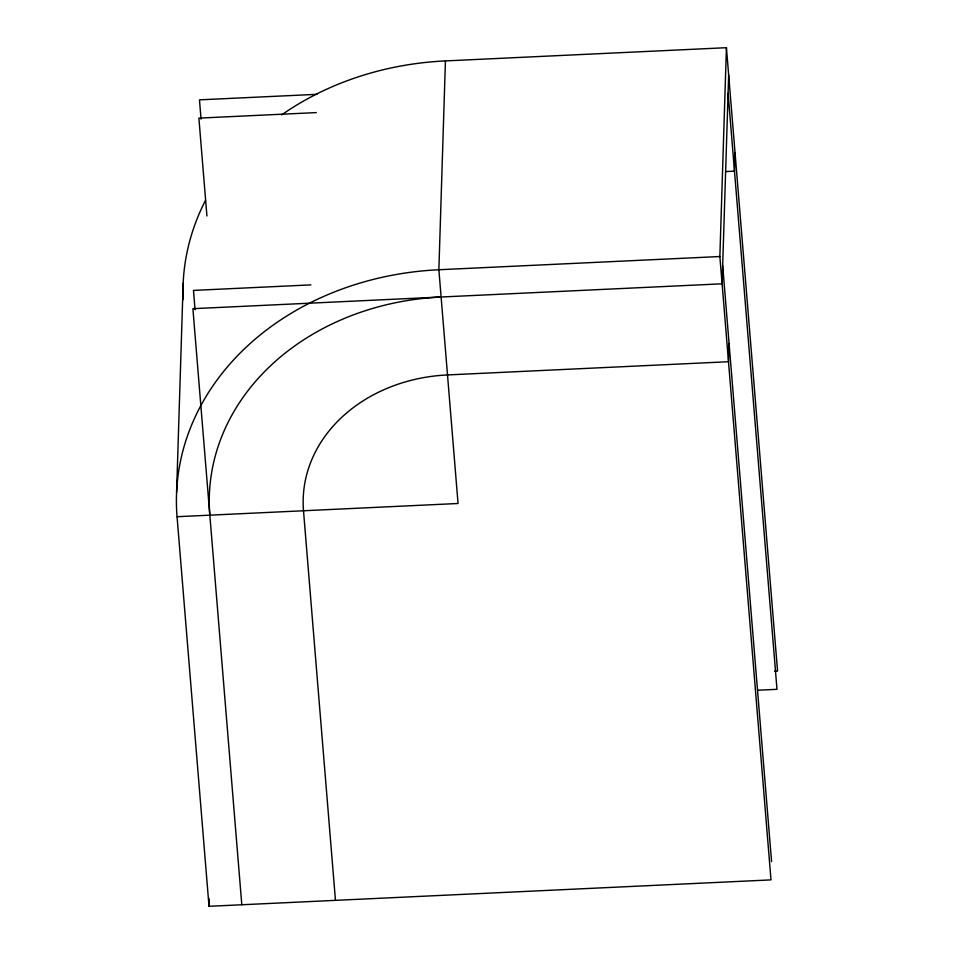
<?xml version="1.0" encoding="UTF-8"?>
<svg xmlns="http://www.w3.org/2000/svg" width="954" height="954" viewBox="0 0 954 954"><rect width="100%" height="100%" fill="white"/><g stroke="black" fill="none" stroke-linecap="round" stroke-linejoin="round"><path stroke-width="1.43" d="M176.597 492.204L183.156 283.362M281.68 114.874A281.692 234.076 1.8 0 1 445.435 60.913L726.423 47.7L719.865 256.531L770.999 879.886L209.021 906.3L209.248 898.895M445.435 60.913L438.876 269.743L458.051 503.497L177.062 516.71L209.021 906.3M728.665 74.972L722.095 283.803L192.899 308.679L241.803 904.762M729.071 343.452L728.486 361.721L447.498 374.934A154.93 128.742 1.8 0 0 303.503 510.76L335.462 900.361M735.057 152.89L734.485 171.16L725.565 171.577M316.895 94.327L199.469 99.848L201.044 119.119M316.323 112.596L198.885 118.117L206.923 215.986M719.865 256.531L438.876 269.743A281.692 234.076 1.8 0 0 177.062 516.71M310.909 284.888L193.471 290.41L195.057 309.68M774.588 671.187L777.558 671.056L726.423 47.7M757.667 690.231L776.985 689.325L728.093 93.242M722.679 265.534L771.571 861.605M209.844 515.16A248.827 206.768 1.8 0 1 441.106 297.016M183.12 299.711A281.692 234.076 1.8 0 1 205.539 200.316"/></g></svg>
